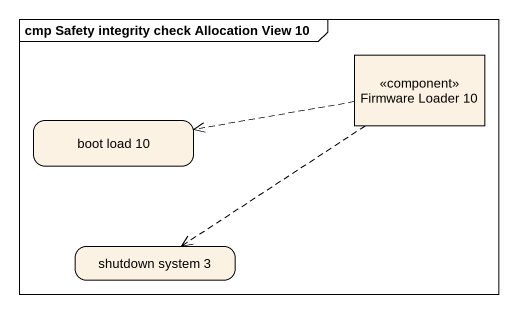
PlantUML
@startuml
mainframe cmp Safety integrity check Allocation View 10
hide empty description
state "Firmware Loader 10" as Firmware_Loader_10 <<component>>
state "boot load 10" as boot_load_10
state "shutdown system 3" as shutdown_system_3
Firmware_Loader_10 -left[dashed]-> boot_load_10
Firmware_Loader_10 -[dashed]-> shutdown_system_3
@enduml
